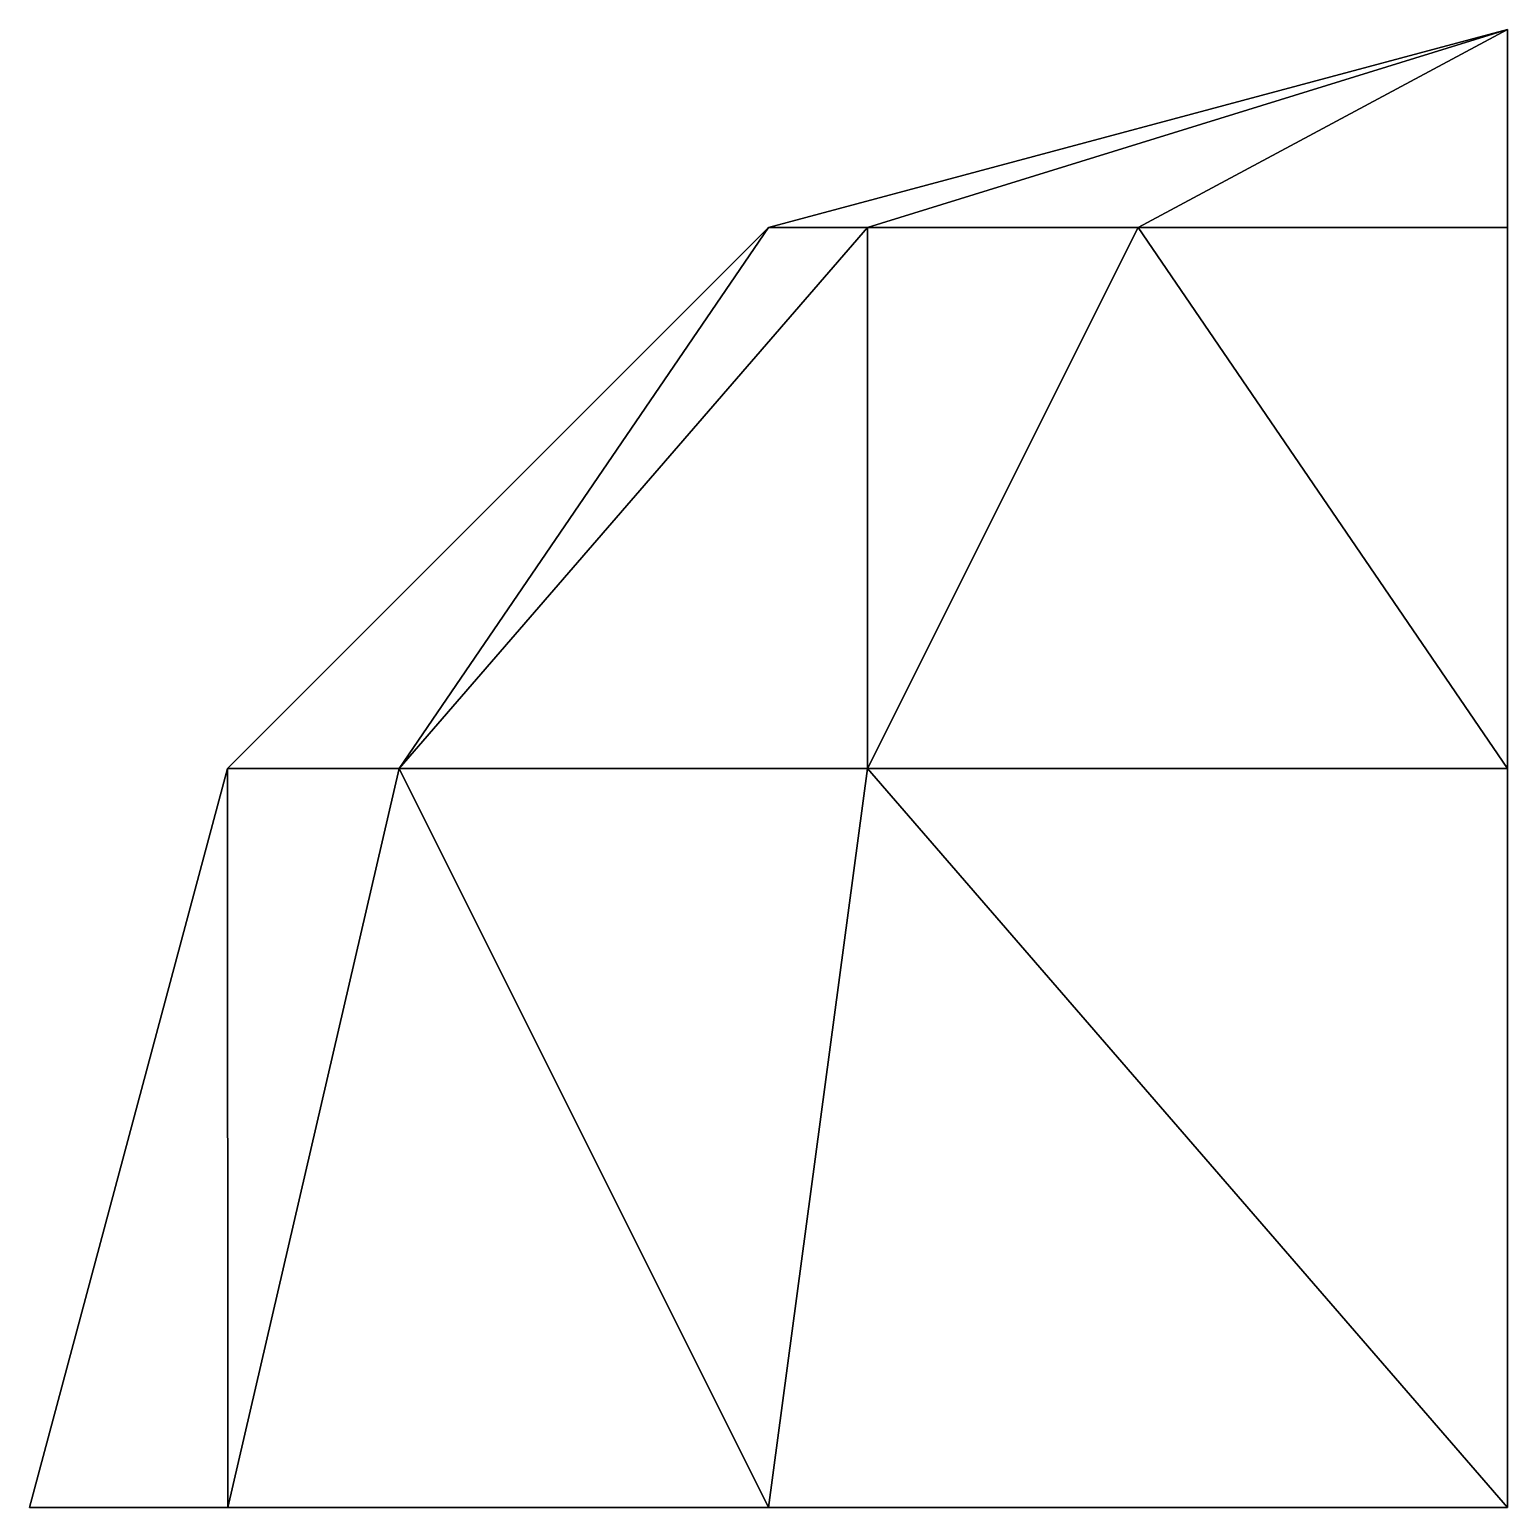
# Model space of a CAD drawing. Header units: metres. Extents: x -10 to 0, y 0 to 10.
import ezdxf

# ---------------------------------------------------------------- set-up
doc = ezdxf.new("R2010")
doc.units = ezdxf.units.M

msp = doc.modelspace()

# ---------------------------------------------------------------- linework, layer by layer
at = {"layer": 'SixteenthSphere'}
for points in [[(0, 9.999997, -0.000001), (-4.999999, 8.659998, -0.001483), (-8.659999, 4.999998, -0.002567), (-9.999998, -0.000003, -0.002964), (0, -0.000003, -0.000001)], [(0, -0.000003, 0), (0, -0.000003, -10), (0, 4.999998, -8.66), (0, 8.659998, -5), (0, 9.999997, 0)]]:
    msp.add_polyline3d(points, close=True, dxfattribs=at)
for points in [[(-4.329633, 8.659998, -2.500855), (-5, 8.659998, -0.001482), (0, 9.999997)], [(-2.499573, 8.659998, -4.330374), (-4.329633, 8.659998, -2.500855), (0, 9.999997)], [(0, 8.659998, -5), (-2.499573, 8.659998, -4.330374), (0, 9.999997)], [(0, -0.000003), (0, -0.000003), (0, 9.999997)], [(0, 9.999997, -0.000001), (0, 9.999997, -0.000001), (0, -0.000003, -0.000001)], [(-7.498925, 4.999998, -4.331482), (-8.66, 4.999998, -0.002566), (-5, 8.659998, -0.001482)], [(-7.498925, 4.999998, -4.331482), (-5, 8.659998, -0.001482), (-4.329633, 8.659998, -2.500855)], [(-4.32926, 4.999998, -7.500208), (-7.498925, 4.999998, -4.331482), (-4.329633, 8.659998, -2.500855)], [(-4.32926, 4.999998, -7.500208), (-4.329633, 8.659998, -2.500855), (-2.499573, 8.659998, -4.330374)], [(0, 4.999998, -8.66), (-4.32926, 4.999998, -7.500208), (-2.499573, 8.659998, -4.330374)], [(0, 4.999998, -8.66), (-2.499573, 8.659998, -4.330374), (0, 8.659998, -5)], [(-8.659266, -0.000003, -5.001711), (-10, -0.000003, -0.002964), (-8.66, 4.999998, -0.002566)], [(-8.659266, -0.000003, -5.001711), (-8.66, 4.999998, -0.002566), (-7.498925, 4.999998, -4.331482)], [(-4.999145, -0.000003, -8.660748), (-8.659266, -0.000003, -5.001711), (-7.498925, 4.999998, -4.331482)], [(-4.999145, -0.000003, -8.660748), (-7.498925, 4.999998, -4.331482), (-4.32926, 4.999998, -7.500208)], [(0, -0.000003, -10), (-4.999145, -0.000003, -8.660748), (-4.32926, 4.999998, -7.500208)], [(0, -0.000003, -10), (-4.32926, 4.999998, -7.500208), (0, 4.999998, -8.66)], [(0, -0.000003), (-10, -0.000003, -0.002964), (-8.659266, -0.000003, -5.001711)], [(0, -0.000003), (-8.659266, -0.000003, -5.001711), (-4.999145, -0.000003, -8.660748)], [(0, -0.000003), (-4.999145, -0.000003, -8.660748), (0, -0.000003, -10)]]:
    msp.add_3dface(points, dxfattribs=at)

doc.saveas('drawing.dxf')
